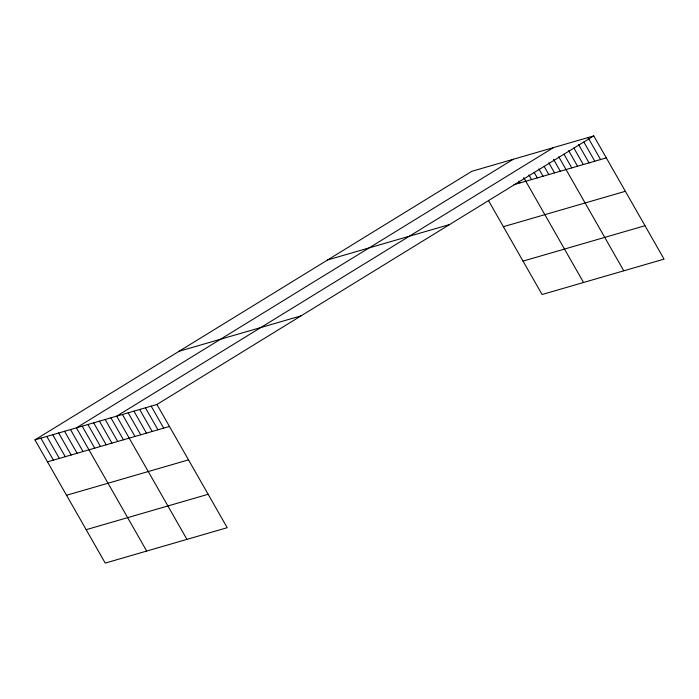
<?xml version="1.0" encoding="UTF-8"?>
<svg xmlns="http://www.w3.org/2000/svg" width="699" height="699" viewBox="0 0 699 699"><rect width="100%" height="100%" fill="white"/><g stroke="black" fill="none" stroke-linecap="round" stroke-linejoin="round"><path stroke-width="1.05" d="M34.95 439.881L156.917 404.476L227.201 527.693L105.234 563.097L34.95 439.881L471.799 171.307L593.766 135.903L664.05 259.119L542.083 294.524L488.566 200.709M513.267 159.267L76.418 427.84L146.703 551.065M553.521 147.585L116.672 416.158L186.956 539.375M156.917 404.476L593.766 135.903M513.957 184.685L606.304 157.878M327.639 259.941L449.606 224.528M503.385 226.694L625.36 191.29M179.11 351.256L301.077 315.843M523.027 261.111L644.994 225.707M47.488 461.856L169.455 426.451M66.545 495.268L188.512 459.863M86.178 529.693L208.145 494.28M588.016 137.572L600.555 159.547M583.831 141.984L594.805 161.216M578.606 144.571L589.056 162.884M573.905 148.074L583.307 164.553M568.671 150.652L577.557 166.222M563.971 154.156L571.799 167.891M558.737 156.742L623.796 270.801M553.512 159.328L560.301 171.229M548.811 162.823L554.552 172.898M544.102 166.327L548.802 174.567M538.877 168.913L543.053 176.235M534.167 172.417L537.304 177.904M528.942 174.995L531.555 179.573M523.717 177.581L583.551 282.483M518.833 181.137L519.881 182.963M151.167 406.145L163.706 428.12M145.418 407.814L157.957 429.789M139.669 409.483L152.207 431.458M133.92 411.152L146.458 433.127M128.17 412.821L140.709 434.795M122.421 414.49L134.959 436.464M110.923 417.827L123.452 439.802M105.173 419.496L117.703 441.48M99.424 421.165L111.954 443.149M93.666 422.834L106.204 444.817M87.917 424.503L100.455 446.486M82.167 426.172L94.706 448.155M70.494 429.562L83.032 451.537M64.57 431.283L77.108 453.258M58.646 433.004L71.184 454.979M52.722 434.726L65.26 456.7M46.798 436.447L59.336 458.422M40.874 438.159L53.412 460.143"/></g></svg>
